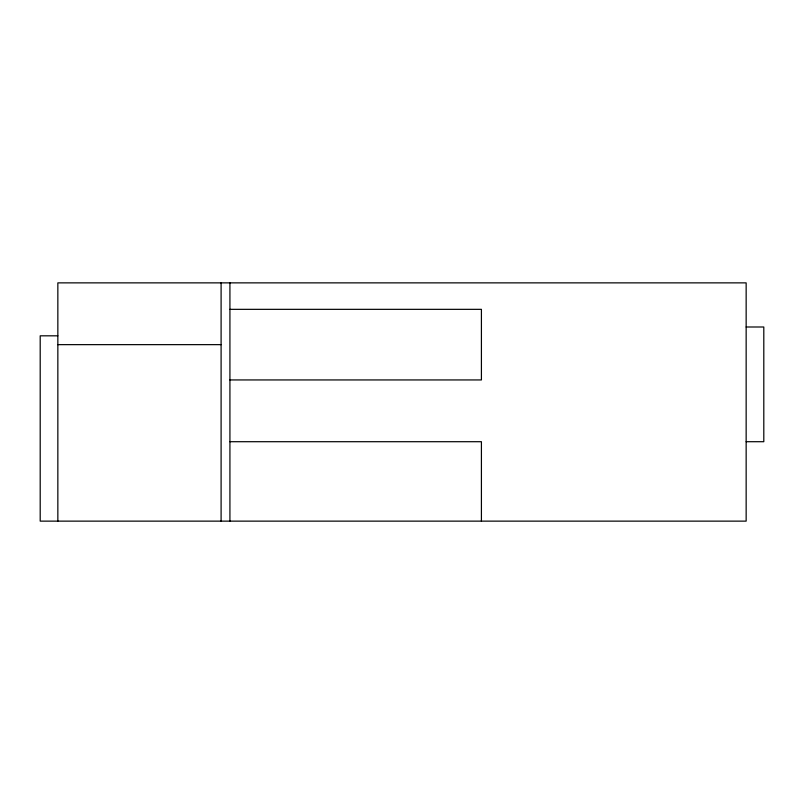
<?xml version="1.0" encoding="UTF-8"?>
<svg xmlns="http://www.w3.org/2000/svg" width="804" height="804" viewBox="0 0 804 804"><rect width="100%" height="100%" fill="white"/><g stroke="black" fill="none" stroke-linecap="round" stroke-linejoin="round"><path stroke-width="1.21" d="M229.924 309.339L481.415 309.339L481.415 379.94L229.924 379.94M746.152 326.997L763.8 326.997L763.8 441.708L746.152 441.708M57.848 335.821L40.2 335.821L40.2 521.133L746.152 521.133L746.152 282.867L57.848 282.867L57.848 521.133M57.848 344.645L221.1 344.645M229.924 441.708L481.415 441.708L481.415 521.133M229.924 282.867L229.924 521.133M221.1 282.867L221.1 521.133"/></g></svg>
